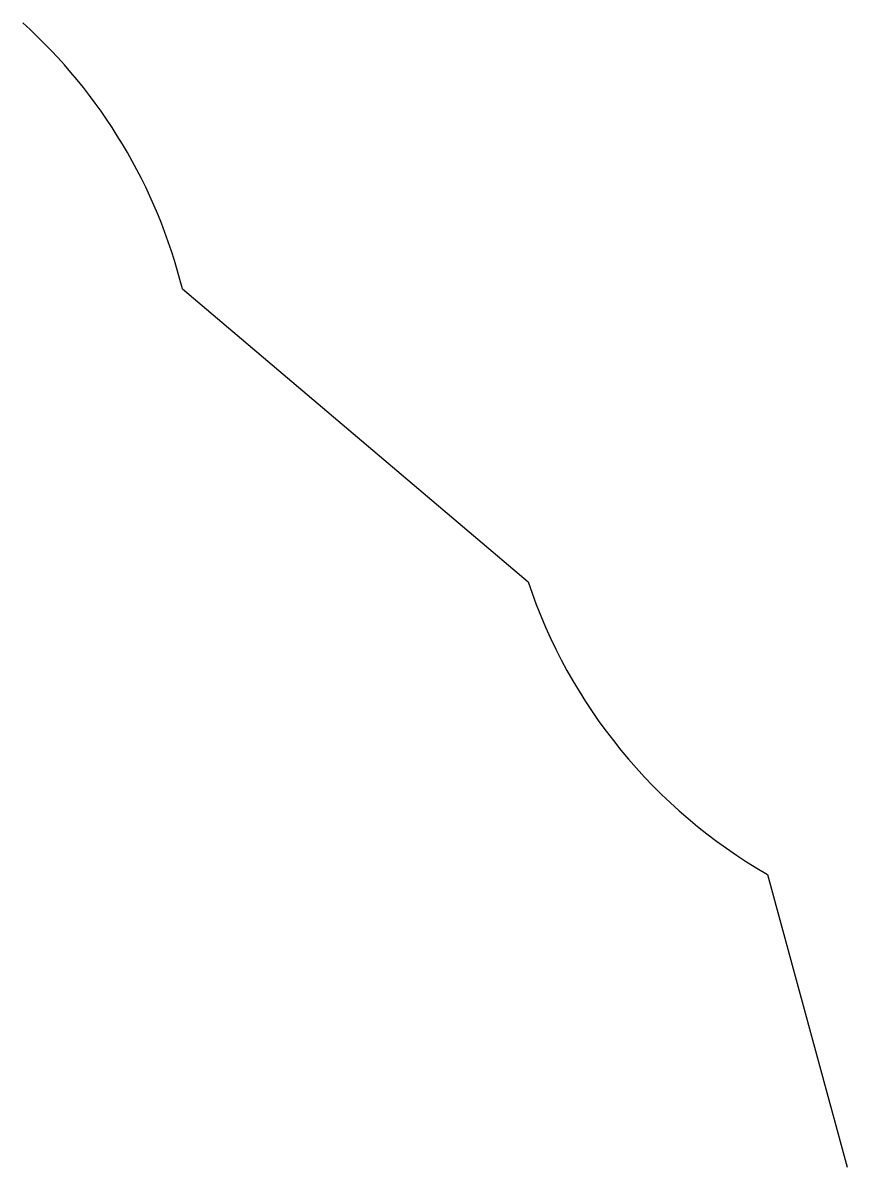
# Model space of a CAD drawing. Header units: millimetres. Extents: x 0 to 31, y -43 to 0.
import ezdxf

# ---------------------------------------------------------------- set-up
doc = ezdxf.new("R2010")
doc.units = ezdxf.units.MM
doc.header["$MEASUREMENT"] = 0
doc.layers.get('0').update_dxf_attribs({"lineweight": 25, "true_color": 0xffffff})

msp = doc.modelspace()

# ---------------------------------------------------------------- linework, layer by layer
for p, q in [((6, -10), (19, -21)), ((28, -32), (31, -43))]:
    msp.add_line(p, q)
for centre, start, end in [((-13.405, -14.843), 14.0131, 47.9144), ((37.969, -14.662), 198.4765, 240.1023)]:
    msp.add_arc(centre, 20, start, end)

doc.saveas('drawing.dxf')
